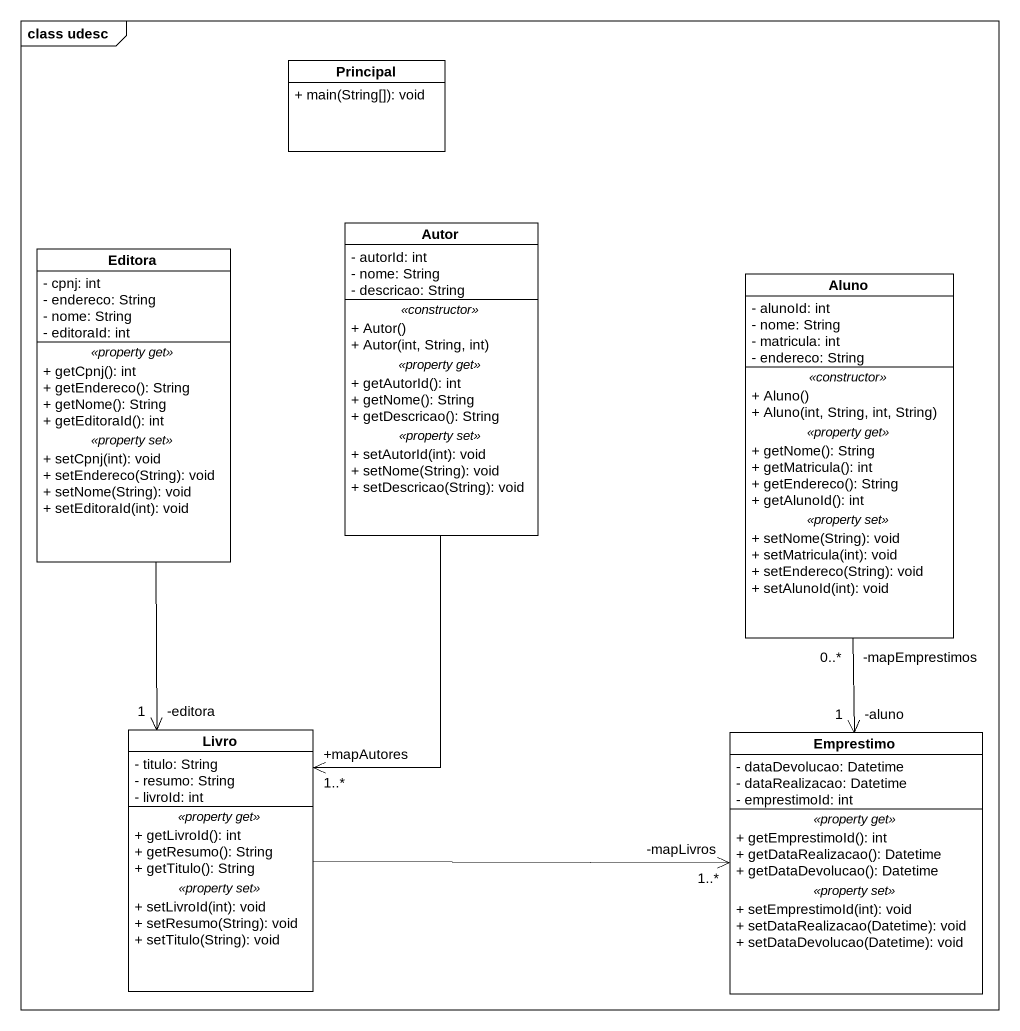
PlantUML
@startuml
mainframe class udesc
hide circle
hide empty members
skinparam classAttributeIconSize 0
class Principal {
  + main(String[]): void
}
class Autor {
  - autorId: int
  - nome: String
  - descricao: String
  .. <<constructor>> ..
  + Autor()
  + Autor(int, String, int)
  .. <<property get>> ..
  + getAutorId(): int
  + getNome(): String
  + getDescricao(): String
  .. <<property set>> ..
  + setAutorId(int): void
  + setNome(String): void
  + setDescricao(String): void
}
class Editora {
  - cpnj: int
  - endereco: String
  - nome: String
  - editoraId: int
  .. <<property get>> ..
  + getCpnj(): int
  + getEndereco(): String
  + getNome(): String
  + getEditoraId(): int
  .. <<property set>> ..
  + setCpnj(int): void
  + setEndereco(String): void
  + setNome(String): void
  + setEditoraId(int): void
}
class Aluno {
  - alunoId: int
  - nome: String
  - matricula: int
  - endereco: String
  .. <<constructor>> ..
  + Aluno()
  + Aluno(int, String, int, String)
  .. <<property get>> ..
  + getNome(): String
  + getMatricula(): int
  + getEndereco(): String
  + getAlunoId(): int
  .. <<property set>> ..
  + setNome(String): void
  + setMatricula(int): void
  + setEndereco(String): void
  + setAlunoId(int): void
}
class Livro {
  - titulo: String
  - resumo: String
  - livroId: int
  .. <<property get>> ..
  + getLivroId(): int
  + getResumo(): String
  + getTitulo(): String
  .. <<property set>> ..
  + setLivroId(int): void
  + setResumo(String): void
  + setTitulo(String): void
}
class Emprestimo {
  - dataDevolucao: Datetime
  - dataRealizacao: Datetime
  - emprestimoId: int
  .. <<property get>> ..
  + getEmprestimoId(): int
  + getDataRealizacao(): Datetime
  + getDataDevolucao(): Datetime
  .. <<property set>> ..
  + setEmprestimoId(int): void
  + setDataRealizacao(Datetime): void
  + setDataDevolucao(Datetime): void
}
Autor --> "+mapAutores\n1..*" Livro
Editora --> "-editora\n1" Livro
Aluno "-mapEmprestimos\n0..*" --> "-aluno\n1" Emprestimo
Livro -right-> "-mapLivros\n1..*" Emprestimo
@enduml
